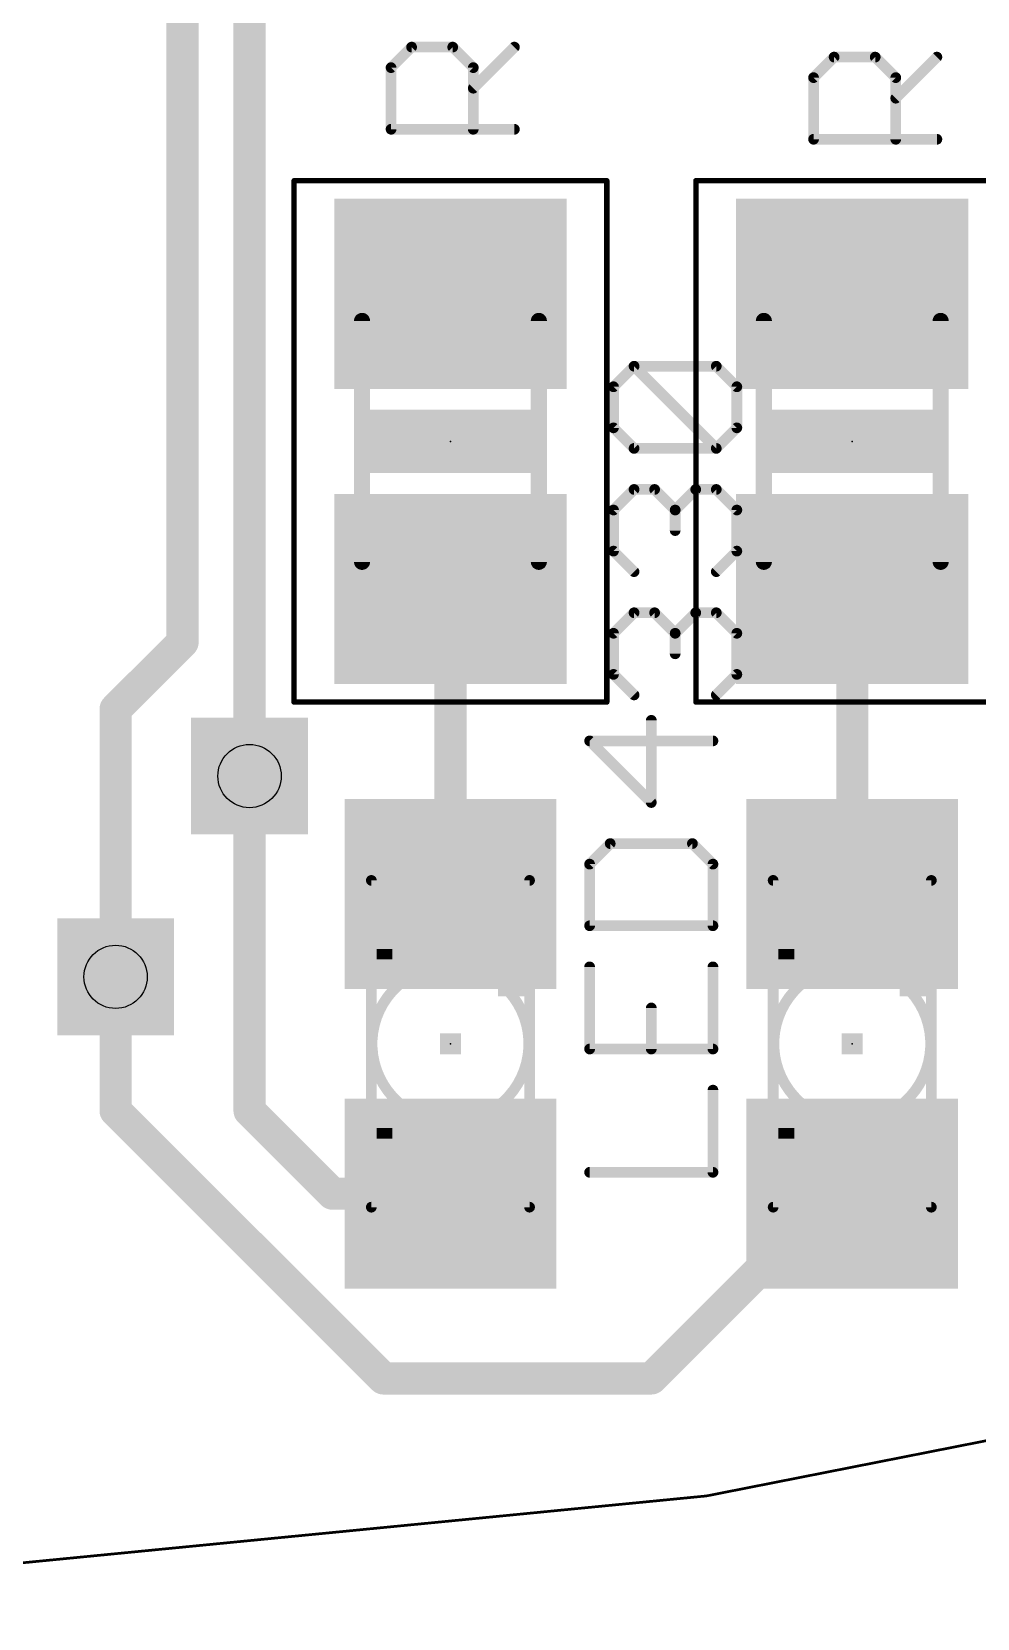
# Model space of a CAD drawing. Extents: x 4 to 288, y -28 to 191.
# Drawn here: x 145.89 to 154.86, y -6.72 to 8.33 of the extents above; entities that cross this region are included whole.
import ezdxf

# ---------------------------------------------------------------- set-up
doc = ezdxf.new("R2010")
doc.units = 0
doc.header["$MEASUREMENT"] = 0
doc.layers.get('0').update_dxf_attribs({"linetype": 'CONTINUOUS'})
for name, color, linetype in [('1', 22, 'CONTINUOUS'), ('16', 175, 'CONTINUOUS'), ('18', 82, 'CONTINUOUS'), ('20', 7, 'CONTINUOUS'), ('21', 2, 'CONTINUOUS'), ('23', 7, 'CONTINUOUS'), ('25', 2, 'CONTINUOUS'), ('27', 253, 'CONTINUOUS'), ('29', 253, 'CONTINUOUS'), ('31', 253, 'CONTINUOUS'), ('35', 253, 'CONTINUOUS'), ('39', 22, 'CONTINUOUS'), ('44', 253, 'CONTINUOUS'), ('51', 253, 'CONTINUOUS')]:
    doc.layers.add(name, color=color, linetype=linetype)

# ---------------------------------------------------------------- blocks, each defined once
blk = doc.blocks.new('RECT')
blk.add_solid([(-0.5, -0.5), (0.5, -0.5), (-0.5, 0.5), (0.5, 0.5)])
blk = doc.blocks.new('SQUAREV')
blk.add_solid([(-0.5, -0.5), (0.5, -0.5), (-0.5, 0.5), (0.5, 0.5)])

msp = doc.modelspace()

# ---------------------------------------------------------------- linework, layer by layer
at = {"layer": '1', "const_width": 0.3048}
for points in [[(149.86, 3.045), (149.86, 0.152)], [(153.67, 3.045), (153.67, 0.152)], [(147.955, -1.905), (147.955, 1.27)], [(146.685, -1.905), (146.685, -0.635)], [(149.225, -4.445), (146.685, -1.905)], [(148.742, -2.692), (147.955, -1.905)], [(149.86, -2.692), (148.742, -2.692)], [(153.518, -2.692), (151.765, -4.445)], [(153.67, -2.692), (153.518, -2.692)], [(151.765, -4.445), (149.225, -4.445)]]:
    msp.add_lwpolyline(points, dxfattribs=at)
at = {"layer": '1', "const_width": 0.1524}
for points in [[(149.9362, 3.045, 1), (149.7838, 3.045)], [(153.7462, 3.045, 1), (153.5938, 3.045)], [(148.0312, 1.27, 1), (147.8788, 1.27)], [(149.7838, 0.152, 1), (149.9362, 0.152)], [(153.5938, 0.152, 1), (153.7462, 0.152)], [(146.7612, -0.635, 1), (146.6088, -0.635)], [(146.7389, -1.8511, 1), (146.6311, -1.9589)], [(148.0089, -1.8511, 1), (147.9011, -1.9589)], [(146.6088, -1.905, 1), (146.7612, -1.905)], [(147.8788, -1.905, 1), (148.0312, -1.905)], [(148.742, -2.6158, 1), (148.742, -2.7682)], [(149.86, -2.7682, 1), (149.86, -2.6158)], [(153.518, -2.6158, 1), (153.518, -2.7682)], [(153.5719, -2.7459, 1), (153.4641, -2.6381)], [(153.67, -2.7682, 1), (153.67, -2.6158)], [(148.6881, -2.7459, 1), (148.7959, -2.6381)], [(149.225, -4.3688, 1), (149.225, -4.5212)], [(149.1711, -4.4989, 1), (149.2789, -4.3911)], [(151.7111, -4.3911, 1), (151.8189, -4.4989)], [(151.765, -4.5212, 1), (151.765, -4.3688)]]:
    msp.add_lwpolyline(points, format="xyb", dxfattribs=at)
at = {"layer": '16', "const_width": 0.3048}
for points in [[(147.32, 2.54), (147.32, 46.355)], [(147.955, 1.27), (147.955, 45.085)], [(146.685, 1.905), (147.32, 2.54)], [(146.685, -0.635), (146.685, 1.905)]]:
    msp.add_lwpolyline(points, dxfattribs=at)
at = {"layer": '16', "const_width": 0.1524}
for points in [[(147.2438, 2.54, 1), (147.3962, 2.54)], [(147.3739, 2.4861, 1), (147.2661, 2.5939)], [(146.7612, 1.905, 1), (146.6088, 1.905)], [(146.6311, 1.9589, 1), (146.7389, 1.8511)], [(147.8788, 1.27, 1), (148.0312, 1.27)], [(146.6088, -0.635, 1), (146.7612, -0.635)]]:
    msp.add_lwpolyline(points, format="xyb", dxfattribs=at)
at = {"layer": '20', "const_width": 0.0254}
msp.add_lwpolyline([(71.1264, 186.0347, 2.9429), (202.1142, 186.0347)], format="xyb", dxfattribs=at)
at = {"layer": '21', "const_width": 0.1016}
for points in [[(149.36, -0.72, 0.4424), (149.36, -1.82)], [(150.36, -1.82, 0.4424), (150.36, -0.72)], [(153.17, -0.72, 0.4424), (153.17, -1.82)], [(154.17, -1.82, 0.4424), (154.17, -0.72)]]:
    msp.add_lwpolyline(points, format="xyb", dxfattribs=at)
at = {"layer": '23'}
for p in [(149.86, 4.445), (153.67, 4.445), (149.86, -1.27), (153.67, -1.27)]:
    msp.add_point(p, dxfattribs=at)
at = {"layer": '25', "const_width": 0.1016}
for points in [[(149.2969, 7.9905), (149.4918, 8.1854)], [(149.4918, 8.1854), (149.8816, 8.1854)], [(149.8816, 8.1854), (150.0765, 7.9905)], [(150.0765, 7.7956), (150.4663, 8.1854)], [(153.3031, 7.8956), (153.498, 8.0905)], [(153.498, 8.0905), (153.8878, 8.0905)], [(153.8878, 8.0905), (154.0827, 7.8956)], [(154.0827, 7.7007), (154.4725, 8.0905)], [(149.2969, 7.4058), (149.2969, 7.9905)], [(150.0765, 7.9905), (150.0765, 7.4058)], [(153.3031, 7.3109), (153.3031, 7.8956)], [(154.0827, 7.8956), (154.0827, 7.3109)], [(150.4663, 7.4058), (149.2969, 7.4058)], [(154.4725, 7.3109), (153.3031, 7.3109)], [(151.7645, 1.019), (151.7645, 1.7986)], [(152.3492, 1.6037), (151.1798, 1.6037)], [(151.1798, 1.6037), (151.7645, 1.019)], [(151.3747, 0.6292), (151.1798, 0.4343)], [(152.1543, 0.6292), (151.3747, 0.6292)], [(152.3492, 0.4343), (152.1543, 0.6292)], [(151.1798, 0.4343), (151.1798, -0.1504)], [(152.3492, -0.1504), (152.3492, 0.4343)], [(151.1798, -0.1504), (152.3492, -0.1504)], [(151.1798, -0.5402), (151.1798, -1.3198)], [(152.3492, -1.3198), (152.3492, -0.5402)], [(151.7645, -1.3198), (151.7645, -0.93)], [(151.1798, -1.3198), (152.3492, -1.3198)], [(152.3492, -2.4892), (152.3492, -1.7096)], [(151.1798, -2.4892), (152.3492, -2.4892)]]:
    msp.add_lwpolyline(points, dxfattribs=at)
at = {"layer": '25', "const_width": 0.0508}
for points in [[(149.4918, 8.2108, 1), (149.4918, 8.16)], [(149.5098, 8.1674, 1), (149.4739, 8.2034)], [(149.8996, 8.2034, 1), (149.8637, 8.1674)], [(149.8816, 8.16, 1), (149.8816, 8.2108)], [(150.4843, 8.1674, 1), (150.4484, 8.2034)], [(153.498, 8.1159, 1), (153.498, 8.0651)], [(153.5159, 8.0725, 1), (153.48, 8.1085)], [(153.9057, 8.1085, 1), (153.8698, 8.0725)], [(153.8878, 8.0651, 1), (153.8878, 8.1159)], [(154.4904, 8.0725, 1), (154.4545, 8.1085)], [(149.3223, 7.9905, 1), (149.2715, 7.9905)], [(149.279, 8.0085, 1), (149.3149, 7.9725)], [(150.1019, 7.9905, 1), (150.0511, 7.9905)], [(150.0586, 7.9725, 1), (150.0945, 8.0085)], [(150.0586, 7.8136, 1), (150.0945, 7.7776)], [(153.2851, 7.9136, 1), (153.321, 7.8776)], [(153.3285, 7.8956, 1), (153.2777, 7.8956)], [(154.1081, 7.8956, 1), (154.0573, 7.8956)], [(154.0647, 7.8776, 1), (154.1006, 7.9136)], [(154.0647, 7.7187, 1), (154.1006, 7.6827)], [(149.2969, 7.4312, 1), (149.2969, 7.3804)], [(149.2715, 7.4058, 1), (149.3223, 7.4058)], [(150.0511, 7.4058, 1), (150.1019, 7.4058)], [(150.4663, 7.3804, 1), (150.4663, 7.4312)], [(153.3031, 7.3363, 1), (153.3031, 7.2855)], [(153.2777, 7.3109, 1), (153.3285, 7.3109)], [(154.0573, 7.3109, 1), (154.1081, 7.3109)], [(154.4725, 7.2855, 1), (154.4725, 7.3363)], [(151.7899, 1.7986, 1), (151.7391, 1.7986)], [(151.1798, 1.6291, 1), (151.1798, 1.5783)], [(151.1978, 1.6216, 1), (151.1618, 1.5857)], [(152.3492, 1.5783, 1), (152.3492, 1.6291)], [(151.7465, 1.001, 1), (151.7825, 1.037)], [(151.7391, 1.019, 1), (151.7899, 1.019)], [(151.3747, 0.6546, 1), (151.3747, 0.6038)], [(151.3927, 0.6112, 1), (151.3567, 0.6472)], [(152.1723, 0.6472, 1), (152.1363, 0.6112)], [(152.1543, 0.6038, 1), (152.1543, 0.6546)], [(151.1618, 0.4523, 1), (151.1978, 0.4163)], [(151.2052, 0.4343, 1), (151.1544, 0.4343)], [(152.3746, 0.4343, 1), (152.3238, 0.4343)], [(152.3312, 0.4163, 1), (152.3672, 0.4523)], [(151.1798, -0.125, 1), (151.1798, -0.1758)], [(151.1544, -0.1504, 1), (151.2052, -0.1504)], [(152.3238, -0.1504, 1), (152.3746, -0.1504)], [(152.3492, -0.1758, 1), (152.3492, -0.125)], [(151.2052, -0.5402, 1), (151.1544, -0.5402)], [(152.3746, -0.5402, 1), (152.3238, -0.5402)], [(151.7899, -0.93, 1), (151.7391, -0.93)], [(151.1798, -1.2944, 1), (151.1798, -1.3452)], [(151.1544, -1.3198, 1), (151.2052, -1.3198)], [(151.7391, -1.3198, 1), (151.7899, -1.3198)], [(152.3238, -1.3198, 1), (152.3746, -1.3198)], [(152.3492, -1.3452, 1), (152.3492, -1.2944)], [(152.3746, -1.7096, 1), (152.3238, -1.7096)], [(151.1798, -2.4638, 1), (151.1798, -2.5146)], [(152.3238, -2.4892, 1), (152.3746, -2.4892)], [(152.3492, -2.5146, 1), (152.3492, -2.4638)]]:
    msp.add_lwpolyline(points, format="xyb", dxfattribs=at)
at = {"layer": '27', "const_width": 0.1016}
for points in [[(151.4062, 4.9632), (151.6011, 5.1581)], [(151.6011, 5.1581), (152.3807, 5.1581)], [(152.3807, 4.3785), (151.6011, 5.1581)], [(152.3807, 5.1581), (152.5756, 4.9632)], [(151.4062, 4.5734), (151.4062, 4.9632)], [(152.5756, 4.9632), (152.5756, 4.5734)], [(151.6011, 4.3785), (151.4062, 4.5734)], [(152.5756, 4.5734), (152.3807, 4.3785)], [(152.3807, 4.3785), (151.6011, 4.3785)], [(151.4062, 3.7938), (151.6011, 3.9887)], [(151.6011, 3.9887), (151.796, 3.9887)], [(151.796, 3.9887), (151.9909, 3.7938)], [(151.9909, 3.7938), (152.1858, 3.9887)], [(152.1858, 3.9887), (152.3807, 3.9887)], [(152.3807, 3.9887), (152.5756, 3.7938)], [(151.4062, 3.404), (151.4062, 3.7938)], [(151.9909, 3.7938), (151.9909, 3.5989)], [(152.5756, 3.7938), (152.5756, 3.404)], [(151.6011, 3.2091), (151.4062, 3.404)], [(152.5756, 3.404), (152.3807, 3.2091)], [(151.4062, 2.6244), (151.6011, 2.8193)], [(151.6011, 2.8193), (151.796, 2.8193)], [(151.796, 2.8193), (151.9909, 2.6244)], [(151.9909, 2.6244), (152.1858, 2.8193)], [(152.1858, 2.8193), (152.3807, 2.8193)], [(152.3807, 2.8193), (152.5756, 2.6244)], [(151.4062, 2.2346), (151.4062, 2.6244)], [(151.9909, 2.6244), (151.9909, 2.4295)], [(152.5756, 2.6244), (152.5756, 2.2346)], [(151.6011, 2.0397), (151.4062, 2.2346)], [(152.5756, 2.2346), (152.3807, 2.0397)]]:
    msp.add_lwpolyline(points, dxfattribs=at)
at = {"layer": '27', "const_width": 0.0508}
for points in [[(151.6011, 5.1835, 1), (151.6011, 5.1327)], [(151.6191, 5.176, 1), (151.5832, 5.1401)], [(151.6191, 5.1401, 1), (151.5832, 5.176)], [(152.3987, 5.176, 1), (152.3628, 5.1401)], [(152.3807, 5.1327, 1), (152.3807, 5.1835)], [(151.4316, 4.9632, 1), (151.3808, 4.9632)], [(151.3883, 4.9811, 1), (151.4242, 4.9452)], [(152.601, 4.9632, 1), (152.5502, 4.9632)], [(152.5577, 4.9452, 1), (152.5936, 4.9811)], [(151.3808, 4.5734, 1), (151.4316, 4.5734)], [(151.4242, 4.5913, 1), (151.3883, 4.5554)], [(152.5502, 4.5734, 1), (152.601, 4.5734)], [(152.5936, 4.5554, 1), (152.5577, 4.5913)], [(151.6011, 4.4039, 1), (151.6011, 4.3531)], [(151.5832, 4.3605, 1), (151.6191, 4.3964)], [(152.3628, 4.3964, 1), (152.3987, 4.3605)], [(152.3628, 4.3605, 1), (152.3987, 4.3964)], [(152.3807, 4.3531, 1), (152.3807, 4.4039)], [(151.6011, 4.0141, 1), (151.6011, 3.9633)], [(151.6191, 3.9707, 1), (151.5832, 4.0066)], [(151.814, 4.0066, 1), (151.7781, 3.9707)], [(151.796, 3.9633, 1), (151.796, 4.0141)], [(152.1858, 4.0141, 1), (152.1858, 3.9633)], [(152.2038, 3.9707, 1), (152.1679, 4.0066)], [(152.3987, 4.0066, 1), (152.3628, 3.9707)], [(152.3807, 3.9633, 1), (152.3807, 4.0141)], [(151.4316, 3.7938, 1), (151.3808, 3.7938)], [(151.3883, 3.8117, 1), (151.4242, 3.7758)], [(152.0163, 3.7938, 1), (151.9655, 3.7938)], [(151.973, 3.8117, 1), (152.0089, 3.7758)], [(151.973, 3.7758, 1), (152.0089, 3.8117)], [(152.601, 3.7938, 1), (152.5502, 3.7938)], [(152.5577, 3.7758, 1), (152.5936, 3.8117)], [(151.9655, 3.5989, 1), (152.0163, 3.5989)], [(151.3808, 3.404, 1), (151.4316, 3.404)], [(151.4242, 3.4219, 1), (151.3883, 3.386)], [(152.5502, 3.404, 1), (152.601, 3.404)], [(152.5936, 3.386, 1), (152.5577, 3.4219)], [(151.5832, 3.1911, 1), (151.6191, 3.227)], [(152.3628, 3.227, 1), (152.3987, 3.1911)], [(151.6011, 2.8447, 1), (151.6011, 2.7939)], [(151.6191, 2.8013, 1), (151.5832, 2.8372)], [(151.814, 2.8372, 1), (151.7781, 2.8013)], [(151.796, 2.7939, 1), (151.796, 2.8447)], [(152.1858, 2.8447, 1), (152.1858, 2.7939)], [(152.2038, 2.8013, 1), (152.1679, 2.8372)], [(152.3987, 2.8372, 1), (152.3628, 2.8013)], [(152.3807, 2.7939, 1), (152.3807, 2.8447)], [(151.4316, 2.6244, 1), (151.3808, 2.6244)], [(151.3883, 2.6423, 1), (151.4242, 2.6064)], [(152.0163, 2.6244, 1), (151.9655, 2.6244)], [(151.973, 2.6423, 1), (152.0089, 2.6064)], [(151.973, 2.6064, 1), (152.0089, 2.6423)], [(152.601, 2.6244, 1), (152.5502, 2.6244)], [(152.5577, 2.6064, 1), (152.5936, 2.6423)], [(151.9655, 2.4295, 1), (152.0163, 2.4295)], [(151.3808, 2.2346, 1), (151.4316, 2.2346)], [(151.4242, 2.2525, 1), (151.3883, 2.2166)], [(152.5502, 2.2346, 1), (152.601, 2.2346)], [(152.5936, 2.2166, 1), (152.5577, 2.2525)], [(151.5832, 2.0217, 1), (151.6191, 2.0576)], [(152.3628, 2.0576, 1), (152.3987, 2.0217)]]:
    msp.add_lwpolyline(points, format="xyb", dxfattribs=at)
at = {"layer": '39', "const_width": 0.0508}
for points in [[(148.377, 1.972), (148.377, 6.918)], [(148.377, 6.918), (151.343, 6.918)], [(151.343, 6.918), (151.343, 1.972)], [(152.187, 1.972), (152.187, 6.918)], [(152.187, 6.918), (155.153, 6.918)], [(151.343, 1.972), (148.377, 1.972)], [(155.153, 1.972), (152.187, 1.972)]]:
    msp.add_lwpolyline(points, dxfattribs=at)
at = {"layer": '39', "const_width": 0.0254}
for points in [[(148.3897, 6.918, 1), (148.3643, 6.918)], [(148.377, 6.9307, 1), (148.377, 6.9053)], [(151.3557, 6.918, 1), (151.3303, 6.918)], [(151.343, 6.9053, 1), (151.343, 6.9307)], [(152.1997, 6.918, 1), (152.1743, 6.918)], [(152.187, 6.9307, 1), (152.187, 6.9053)], [(148.377, 1.9847, 1), (148.377, 1.9593)], [(148.3643, 1.972, 1), (148.3897, 1.972)], [(151.3303, 1.972, 1), (151.3557, 1.972)], [(151.343, 1.9593, 1), (151.343, 1.9847)], [(152.187, 1.9847, 1), (152.187, 1.9593)], [(152.1743, 1.972, 1), (152.1997, 1.972)]]:
    msp.add_lwpolyline(points, format="xyb", dxfattribs=at)
at = {"layer": '44'}
for centre in [(147.955, 1.27), (146.685, -0.635)]:
    msp.add_circle(centre, 0.3, dxfattribs=at)
at = {"layer": '51'}
for points, const_width in [([(149.0218, 3.302), (149.0218, 5.588)], 0.1524), ([(150.6982, 3.302), (150.6982, 5.588)], 0.1524), ([(152.8318, 3.302), (152.8318, 5.588)], 0.1524), ([(154.5082, 3.302), (154.5082, 5.588)], 0.1524), ([(149.11, -2.82), (149.11, 0.28)], 0.1016), ([(149.11, 0.28), (150.61, 0.28)], 0.1016), ([(150.61, 0.28), (150.61, -2.82)], 0.1016), ([(152.92, -2.82), (152.92, 0.28)], 0.1016), ([(152.92, 0.28), (154.42, 0.28)], 0.1016), ([(154.42, 0.28), (154.42, -2.82)], 0.1016), ([(150.61, -2.82), (149.11, -2.82)], 0.1016), ([(154.42, -2.82), (152.92, -2.82)], 0.1016)]:
    msp.add_lwpolyline(points, dxfattribs=dict(at, const_width=const_width))
for points, const_width in [([(149.0599, 5.588, 1), (148.9837, 5.588)], 0.0762), ([(150.7363, 5.588, 1), (150.6601, 5.588)], 0.0762), ([(152.8699, 5.588, 1), (152.7937, 5.588)], 0.0762), ([(154.5463, 5.588, 1), (154.4701, 5.588)], 0.0762), ([(148.9837, 3.302, 1), (149.0599, 3.302)], 0.0762), ([(150.6601, 3.302, 1), (150.7363, 3.302)], 0.0762), ([(152.7937, 3.302, 1), (152.8699, 3.302)], 0.0762), ([(154.4701, 3.302, 1), (154.5463, 3.302)], 0.0762), ([(149.1354, 0.28, 1), (149.0846, 0.28)], 0.0508), ([(149.11, 0.3054, 1), (149.11, 0.2546)], 0.0508), ([(150.6354, 0.28, 1), (150.5846, 0.28)], 0.0508), ([(150.61, 0.2546, 1), (150.61, 0.3054)], 0.0508), ([(152.9454, 0.28, 1), (152.8946, 0.28)], 0.0508), ([(152.92, 0.3054, 1), (152.92, 0.2546)], 0.0508), ([(154.4454, 0.28, 1), (154.3946, 0.28)], 0.0508), ([(154.42, 0.2546, 1), (154.42, 0.3054)], 0.0508), ([(150.36, -0.72, 0.3866), (149.36, -0.72)], 0.1016), ([(154.17, -0.72, 0.3866), (153.17, -0.72)], 0.1016), ([(149.36, -1.82, 0.3866), (150.36, -1.82)], 0.1016), ([(153.17, -1.82, 0.3866), (154.17, -1.82)], 0.1016), ([(149.11, -2.7946, 1), (149.11, -2.8454)], 0.0508), ([(149.0846, -2.82, 1), (149.1354, -2.82)], 0.0508), ([(150.5846, -2.82, 1), (150.6354, -2.82)], 0.0508), ([(150.61, -2.8454, 1), (150.61, -2.7946)], 0.0508), ([(152.92, -2.7946, 1), (152.92, -2.8454)], 0.0508), ([(152.8946, -2.82, 1), (152.9454, -2.82)], 0.0508), ([(154.3946, -2.82, 1), (154.4454, -2.82)], 0.0508), ([(154.42, -2.8454, 1), (154.42, -2.7946)], 0.0508)]:
    msp.add_lwpolyline(points, format="xyb", dxfattribs=dict(at, const_width=const_width))

# ---------------------------------------------------------------- block references
at = {"layer": '1', "xscale": 1.6}
for p, yscale, rotation in [((149.86, 5.845), 2, 270), ((153.67, 5.845), 2, 270), ((149.86, 3.045), 2, 270), ((153.67, 3.045), 2, 270), ((149.86, 0.152), 1.803, 90), ((153.67, 0.152), 1.803, 90), ((149.86, -2.692), 1.803, 90), ((153.67, -2.692), 1.803, 90)]:
    msp.add_blockref('RECT', p, dxfattribs=dict(at, yscale=yscale, rotation=rotation))
at = {"layer": '18', "xscale": 1.108, "yscale": 1.108}
for p in [(147.955, 1.27), (147.955, 1.27), (146.685, -0.635), (146.685, -0.635)]:
    msp.add_blockref('SQUAREV', p, dxfattribs=at)
at = {"layer": '21', "rotation": 90}
for p, xscale, yscale in [((150.435, -0.745), 0.15, 0.25), ((154.245, -0.745), 0.15, 0.25), ((149.86, -1.27), 0.2, 0.2), ((153.67, -1.27), 0.2, 0.2)]:
    msp.add_blockref('RECT', p, dxfattribs=dict(at, xscale=xscale, yscale=yscale))
at = {"layer": '29', "xscale": 1.8032}
for p, yscale, rotation in [((149.86, 5.845), 2.2032, 270), ((153.67, 5.845), 2.2032, 270), ((149.86, 3.045), 2.2032, 270), ((153.67, 3.045), 2.2032, 270), ((149.86, 0.152), 2.0062, 90), ((153.67, 0.152), 2.0062, 90), ((149.86, -2.692), 2.0062, 90), ((153.67, -2.692), 2.0062, 90)]:
    msp.add_blockref('RECT', p, dxfattribs=dict(at, yscale=yscale, rotation=rotation))
at = {"layer": '31', "xscale": 1.6}
for p, yscale, rotation in [((149.86, 5.845), 2, 270), ((153.67, 5.845), 2, 270), ((149.86, 3.045), 2, 270), ((153.67, 3.045), 2, 270), ((149.86, 0.152), 1.803, 90), ((153.67, 0.152), 1.803, 90), ((149.86, -2.692), 1.803, 90), ((153.67, -2.692), 1.803, 90)]:
    msp.add_blockref('RECT', p, dxfattribs=dict(at, yscale=yscale, rotation=rotation))
at = {"layer": '35', "xscale": 0.6, "yscale": 1.6002, "rotation": 270}
for p in [(149.86, 4.445), (153.67, 4.445)]:
    msp.add_blockref('RECT', p, dxfattribs=at)
at = {"layer": '51'}
for p, xscale, yscale, rotation in [((149.86, 5.8547), 0.5842, 1.8288, 270), ((153.67, 5.8547), 0.5842, 1.8288, 270), ((149.86, 3.0353), 0.5842, 1.8288, 270), ((153.67, 3.0353), 0.5842, 1.8288, 270), ((149.235, -0.42), 0.1, 0.15, 90), ((149.96, -0.42), 0.1, 1.2, 90), ((153.045, -0.42), 0.1, 0.15, 90), ((153.77, -0.42), 0.1, 1.2, 90), ((150.435, -0.645), 0.35, 0.25, 90), ((154.245, -0.645), 0.35, 0.25, 90), ((149.235, -2.12), 0.1, 0.15, 90), ((149.96, -2.12), 0.1, 1.2, 90), ((153.045, -2.12), 0.1, 0.15, 90), ((153.77, -2.12), 0.1, 1.2, 90)]:
    msp.add_blockref('RECT', p, dxfattribs=dict(at, xscale=xscale, yscale=yscale, rotation=rotation))

doc.saveas('drawing.dxf')
